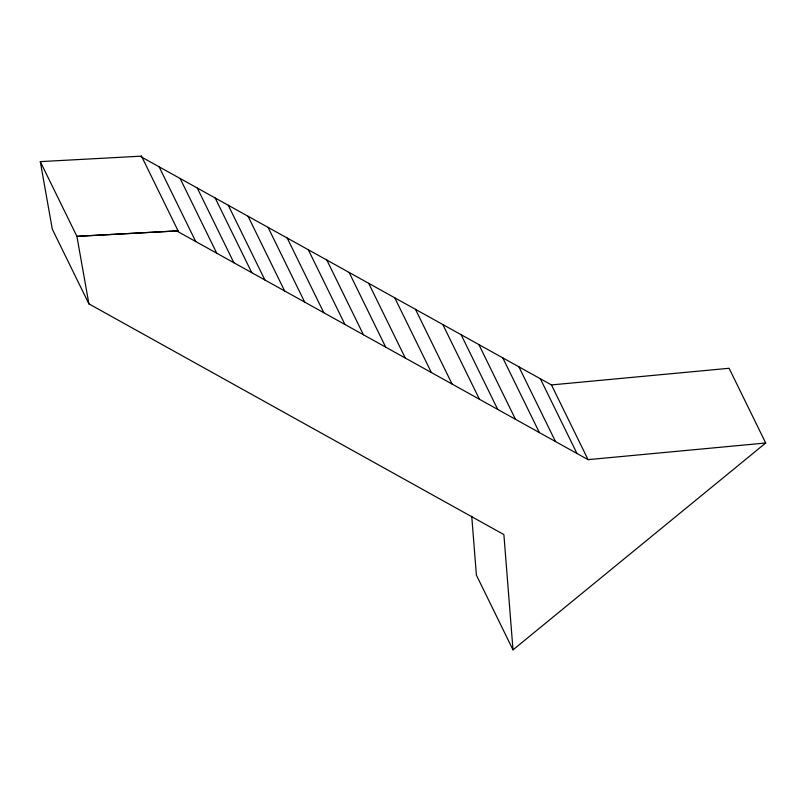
<?xml version="1.0" encoding="UTF-8"?>
<svg xmlns="http://www.w3.org/2000/svg" width="806" height="806" viewBox="0 0 806 806"><rect width="100%" height="100%" fill="white"/><g stroke="black" fill="none" stroke-linecap="round" stroke-linejoin="round"><path stroke-width="1.21" d="M140.859 156.656L141.483 156.142L178.086 230.859L76.902 236.339L40.3 161.623L141.483 156.142M471.742 516.253L476.396 575.141L512.999 649.858L765.7 442.998L729.098 368.282L551.455 384.925L141.927 157.261M177.461 231.372L588.058 459.652L765.7 442.998M178.086 230.859L76.902 236.339L88.902 303.872L503.891 534.58L512.999 649.858M551.455 384.925L588.058 459.652M540.352 378.76L576.965 453.476M518.903 366.831L555.505 441.547M502.793 357.874L539.395 432.59M478.865 344.575L515.467 419.291M461.113 334.702L497.715 409.428M442.837 324.546L479.439 399.262M415.483 309.333L452.085 384.059M394.769 297.827L431.371 372.543M368.685 283.319L405.287 358.035M349.099 272.428L385.701 347.144M326.833 260.056L363.435 334.772M308.335 249.769L344.938 324.486M287.198 238.022L323.81 312.738M268.076 227.383L304.678 302.099M248.047 216.25L284.649 290.966M228.279 205.268L264.892 279.984M215.172 197.974L251.774 272.69M197.279 188.03L233.881 262.746M180.141 178.499L216.743 253.215M159.114 166.812L195.717 241.528M88.902 303.872L52.299 229.156L40.3 161.623"/></g></svg>
